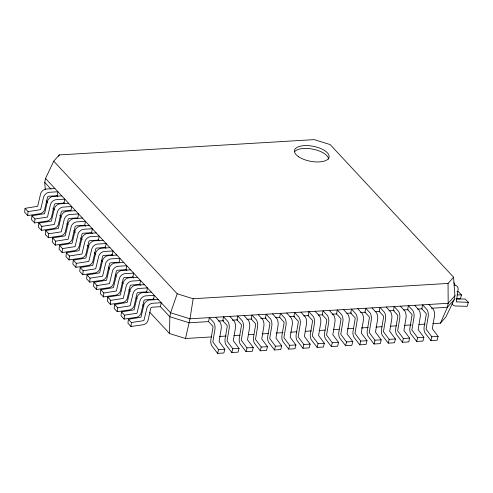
<?xml version="1.0" encoding="UTF-8"?>
<svg xmlns="http://www.w3.org/2000/svg" width="493" height="493" viewBox="0 0 493 493"><rect width="100%" height="100%" fill="white"/><g stroke="black" fill="none" stroke-linecap="round" stroke-linejoin="round"><path stroke-width="0.74" d="M211.608 336.929L185.504 338.494L169.549 333.545L169.814 316.752L170.578 312.778L177.209 293.791L53.749 161.156L59.289 154.919L314.183 139.624L330.137 144.572L453.591 277.208L454.928 295.714L454.164 299.689L445.937 316.956L440.397 323.198L432.718 323.654M25.063 208.336L24.65 212.28L27.682 215.533L40.364 213.666A5.109 3.962 -42.9 0 0 44.623 209.728L47.507 197.218A1.251 0.974 -42.9 0 1 48.634 196.245L57.157 195.715L57.921 191.74L48.887 192.319A5.75 4.462 -42.9 0 0 43.692 196.806L40.605 209.642L28.095 211.596L25.063 208.336L37.671 206.277L40.66 193.552A5.75 4.462 -42.9 0 1 45.855 189.065L54.889 188.486M27.682 215.533L28.095 211.596M31.953 215.737L31.534 219.675L34.565 222.928L47.248 221.061A5.109 3.962 -42.9 0 0 51.506 217.123L54.39 204.613A1.251 0.974 -42.9 0 1 55.518 203.64L64.041 203.116L64.805 199.141L55.771 199.72A5.75 4.462 -42.9 0 0 50.576 204.207L47.488 217.043L34.985 218.991L31.953 215.737L44.555 213.679L47.55 200.953A5.75 4.462 -42.9 0 1 52.745 196.467L61.779 195.887M34.565 222.928L34.985 218.991M38.836 223.132L38.423 227.076L41.455 230.33L54.138 228.462A5.109 3.962 -42.9 0 0 58.396 224.525L61.274 212.015A1.251 0.974 -42.9 0 1 62.408 211.041L70.93 210.517L71.695 206.536L62.66 207.115A5.75 4.462 -42.9 0 0 57.465 211.608L54.378 224.438L41.868 226.392L38.836 223.132L51.445 221.074L54.433 208.348A5.75 4.462 -42.9 0 1 59.628 203.862L68.663 203.282M41.455 230.33L41.868 226.392M45.726 230.533L45.307 234.471L48.339 237.725L61.021 235.857A5.109 3.962 -42.9 0 0 65.279 231.92L68.163 219.416A1.251 0.974 -42.9 0 1 69.291 218.436L77.814 217.912L78.578 213.937L69.544 214.517A5.75 4.462 -42.9 0 0 64.349 219.003L61.261 231.839L48.752 233.787L45.726 230.533L58.328 228.475L61.323 215.749A5.75 4.462 -42.9 0 1 66.512 211.263L75.552 210.684M48.339 237.725L48.752 233.787M52.609 237.928L52.196 241.872L55.222 245.126L67.911 243.259A5.109 3.962 -42.9 0 0 72.169 239.321L75.047 226.811A1.251 0.974 -42.9 0 1 76.181 225.837L84.697 225.313L85.468 221.332L76.433 221.912A5.75 4.462 -42.9 0 0 71.238 226.404L68.151 239.234L55.641 241.188L52.609 237.928L65.218 235.87L68.207 223.144A5.75 4.462 -42.9 0 1 73.402 218.658L82.436 218.079M55.222 245.126L55.641 241.188M59.499 245.329L59.08 249.267L62.112 252.521L74.794 250.654A5.109 3.962 -42.9 0 0 79.053 246.716L81.937 234.212A1.251 0.974 -42.9 0 1 83.064 233.232L91.587 232.708L92.351 228.734L83.317 229.313A5.75 4.462 -42.9 0 0 78.122 233.799L75.035 246.636L62.525 248.583L59.499 245.329L72.101 243.271L75.096 230.545A5.75 4.462 -42.9 0 1 80.285 226.059L89.319 225.48M62.112 252.521L62.525 248.583M66.382 252.724L65.97 256.668L68.995 259.922L81.684 258.055A5.109 3.962 -42.9 0 0 85.942 254.117L88.82 241.607A1.251 0.974 -42.9 0 1 89.954 240.633L98.471 240.109L99.241 236.135L90.201 236.714A5.75 4.462 -42.9 0 0 85.012 241.2L81.918 254.031L69.414 255.984L66.382 252.724L78.991 250.666L81.98 237.94A5.75 4.462 -42.9 0 1 87.175 233.454L96.209 232.875M68.995 259.922L69.414 255.984M73.272 260.125L72.853 264.063L75.885 267.317L88.567 265.45A5.109 3.962 -42.9 0 0 92.826 261.518L95.71 249.008A1.251 0.974 -42.9 0 1 96.838 248.028L105.36 247.504L106.124 243.53L97.09 244.109A5.75 4.462 -42.9 0 0 91.895 248.595L88.808 261.432L76.298 263.379L73.272 260.125L85.874 258.067L88.863 245.341A5.75 4.462 -42.9 0 1 94.058 240.855L103.092 240.276M75.885 267.317L76.298 263.379M80.156 267.52L79.743 271.464L82.769 274.718L95.457 272.851A5.109 3.962 -42.9 0 0 99.709 268.913L102.593 256.403A1.251 0.974 -42.9 0 1 103.727 255.429L112.244 254.906L113.008 250.931L103.974 251.51A5.75 4.462 -42.9 0 0 98.785 255.996L95.691 268.827L83.188 270.78L80.156 267.52L92.764 265.468L95.753 252.736A5.75 4.462 -42.9 0 1 100.948 248.25L109.982 247.671M82.769 274.718L83.188 270.78M87.045 274.921L86.626 278.859L89.658 282.113L102.341 280.252A5.109 3.962 -42.9 0 0 106.599 276.314L109.483 263.804A1.251 0.974 -42.9 0 1 110.611 262.824L119.133 262.301L119.898 258.326L110.863 258.905A5.75 4.462 -42.9 0 0 105.668 263.391L102.581 276.228L90.071 278.175L87.045 274.921L99.648 272.863L102.636 260.138A5.75 4.462 -42.9 0 1 107.831 255.651L116.866 255.072M89.658 282.113L90.071 278.175M93.929 282.323L93.516 286.26L96.542 289.514L109.23 287.647A5.109 3.962 -42.9 0 0 113.482 283.709L116.366 271.199A1.251 0.974 -42.9 0 1 117.494 270.226L126.017 269.702L126.781 265.727L117.747 266.306A5.75 4.462 -42.9 0 0 112.558 270.793L109.464 283.629L96.961 285.576L93.929 282.323L106.531 280.264L109.526 267.533A5.75 4.462 -42.9 0 1 114.721 263.046L123.755 262.467M96.542 289.514L96.961 285.576M100.812 289.718L100.399 293.655L103.431 296.915L116.114 295.048A5.109 3.962 -42.9 0 0 120.372 291.11L123.256 278.6A1.251 0.974 -42.9 0 1 124.384 277.621L132.907 277.097L133.671 273.122L124.637 273.701A5.75 4.462 -42.9 0 0 119.442 278.188L116.354 291.024L103.844 292.971L100.812 289.718L113.421 287.659L116.41 274.934A5.75 4.462 -42.9 0 1 121.605 270.447L130.639 269.868M103.431 296.915L103.844 292.971M107.702 297.119L107.283 301.057L110.315 304.31L122.997 302.443A5.109 3.962 -42.9 0 0 127.256 298.505L130.14 285.995A1.251 0.974 -42.9 0 1 131.267 285.022L139.79 284.498L140.554 280.523L131.52 281.102A5.75 4.462 -42.9 0 0 126.325 285.589L123.238 298.425L110.734 300.373L107.702 297.119L120.304 295.06L123.299 282.335A5.75 4.462 -42.9 0 1 128.488 277.842L137.529 277.263M110.315 304.31L110.734 300.373M114.586 304.514L114.173 308.452L117.205 311.712L129.887 309.844A5.109 3.962 -42.9 0 0 134.145 305.906L137.023 293.397A1.251 0.974 -42.9 0 1 138.157 292.417L146.674 291.893L147.444 287.918L138.41 288.497A5.75 4.462 -42.9 0 0 133.215 292.984L130.127 305.82L117.617 307.768L114.586 304.514L127.194 302.455L130.183 289.73A5.75 4.462 -42.9 0 1 135.378 285.244L144.412 284.664M117.205 311.712L117.617 307.768M121.475 311.915L121.056 315.853L124.088 319.107L136.771 317.239A5.109 3.962 -42.9 0 0 141.029 313.301L143.913 300.792A1.251 0.974 -42.9 0 1 145.041 299.818L153.563 299.294L154.327 295.319L145.293 295.899A5.75 4.462 -42.9 0 0 140.098 300.385L137.011 313.221L124.501 315.169L121.475 311.915L134.078 309.857L137.072 297.131A5.75 4.462 -42.9 0 1 142.261 292.645L151.296 292.059M124.088 319.107L124.501 315.169M128.359 319.31L127.946 323.248L130.972 326.508L143.66 324.64A5.109 3.962 -42.9 0 0 147.918 320.703L150.796 308.193A1.251 0.974 -42.9 0 1 151.93 307.213L160.447 306.689L161.217 302.714L152.183 303.294A5.75 4.462 -42.9 0 0 146.988 307.78L143.894 320.616L131.391 322.564L128.359 319.31L140.967 317.252L143.956 304.526A5.75 4.462 -42.9 0 1 149.151 300.04L158.185 299.461M130.972 326.508L131.391 322.564M453.591 277.208L448.051 283.444L193.164 298.74L189.996 318.798L185.504 338.494M45.294 189.805L44.758 182.404L45.522 178.423L53.749 161.156M217.623 353.376L218.553 349.599L212.834 341.926L215.003 328.874A5.75 2.638 86.6 0 0 213.697 322.373L209.334 317.64L208.564 321.615L212.686 326.058A1.251 0.573 86.6 0 1 212.976 327.475L210.801 340.207A5.109 2.348 86.6 0 0 211.799 345.772L217.623 353.376L223.877 353L224.808 349.223L219.089 341.55L221.258 328.498A5.75 2.638 86.6 0 0 219.952 321.997L215.589 317.264M231.839 352.526L232.77 348.748L227.051 341.076L229.22 328.024A5.75 2.638 86.6 0 0 227.914 321.522L223.551 316.783L222.781 320.758L226.903 325.207A1.251 0.573 86.6 0 1 227.193 326.619L225.018 339.35A5.109 2.348 86.6 0 0 226.016 344.915L231.839 352.526L238.094 352.15L239.025 348.372L233.306 340.7L235.475 327.648A5.75 2.638 86.6 0 0 234.169 321.146L229.806 316.407M246.056 351.669L246.987 347.892L241.268 340.219L243.437 327.167A5.75 2.638 86.6 0 0 242.131 320.666L237.768 315.933L236.997 319.908L241.126 324.351A1.251 0.573 86.6 0 1 241.41 325.768L239.234 338.5A5.109 2.348 86.6 0 0 240.233 344.065L246.056 351.669L252.311 351.299L253.242 347.516L247.523 339.843L249.692 326.797A5.75 2.638 86.6 0 0 248.386 320.29L244.023 315.557M260.273 350.819L261.204 347.041L255.485 339.369L257.654 326.317A5.75 2.638 86.6 0 0 256.348 319.815L251.985 315.076L251.22 319.051L255.343 323.5A1.251 0.573 86.6 0 1 255.627 324.918L253.451 337.643A5.109 2.348 86.6 0 0 254.45 343.214L260.273 350.819L266.534 350.443L267.465 346.665L261.74 338.993L263.915 325.941A5.75 2.638 86.6 0 0 262.603 319.439L258.24 314.7M274.49 349.968L275.421 346.185L269.696 338.445L271.871 325.466A5.75 2.638 86.6 0 0 270.565 318.959L266.202 314.226L265.437 318.201L269.56 322.644A1.251 0.573 86.6 0 1 269.844 324.061L267.674 336.793A5.109 2.348 86.6 0 0 268.667 342.358L274.49 349.968L280.751 349.592L281.682 345.809L275.957 338.143L278.132 325.09A5.75 2.638 86.6 0 0 276.82 318.583L272.456 313.85M288.713 349.112L289.644 345.334L283.919 337.662L286.094 324.61A5.75 2.638 86.6 0 0 284.781 318.108L280.418 313.375L279.654 317.35L283.777 321.793A1.251 0.573 86.6 0 1 284.06 323.211L281.891 335.936A5.109 2.348 86.6 0 0 282.883 341.507L288.713 349.112L294.968 348.736L295.899 344.958L290.167 337.212L292.349 324.234A5.75 2.638 86.6 0 0 291.036 317.732L286.673 313M302.93 348.261L303.861 344.478L298.136 336.811L300.311 323.759A5.75 2.638 86.6 0 0 298.998 317.252L294.635 312.519L293.871 316.494L297.994 320.943A1.251 0.573 86.6 0 1 298.277 322.354L296.108 335.086A5.109 2.348 86.6 0 0 297.106 340.651L302.93 348.261L309.185 347.885L310.115 344.102L304.391 336.436L306.566 323.383A5.75 2.638 86.6 0 0 305.253 316.882L300.89 312.143M317.147 347.405L318.077 343.627L312.352 335.955L314.528 322.903A5.75 2.638 86.6 0 0 313.215 316.401L308.852 311.668L308.088 315.643L312.211 320.086A1.251 0.573 86.6 0 1 312.494 321.504L310.325 334.229A5.109 2.348 86.6 0 0 311.323 339.8L317.147 347.405L323.402 347.029L324.332 343.251L318.607 335.579L320.783 322.527A5.75 2.638 86.6 0 0 319.476 316.025L315.107 311.293M331.364 346.554L332.294 342.771L326.569 335.104L328.745 322.052A5.75 2.638 86.6 0 0 327.438 315.551L323.069 310.812L322.305 314.787L326.428 319.236A1.251 0.573 86.6 0 1 326.711 320.647L324.542 333.379A5.109 2.348 86.6 0 0 325.54 338.944L331.364 346.554L337.619 346.178L338.549 342.395L332.824 334.729L335 321.676A5.75 2.638 86.6 0 0 333.693 315.175L329.324 310.436M345.581 345.698L346.511 341.92L340.786 334.248L342.962 321.196A5.75 2.638 86.6 0 0 341.655 314.694L337.286 309.961L336.522 313.936L340.645 318.379A1.251 0.573 86.6 0 1 340.928 319.797L338.759 332.522A5.109 2.348 86.6 0 0 339.757 338.093L345.581 345.698L351.836 345.322L352.766 341.544L347.041 333.872L349.217 320.82A5.75 2.638 86.6 0 0 347.91 314.318L343.541 309.586M359.798 344.847L360.728 341.07L355.003 333.397L357.178 320.345A5.75 2.638 86.6 0 0 355.872 313.844L351.503 309.105L350.739 313.08L354.861 317.529A1.251 0.573 86.6 0 1 355.145 318.94L352.976 331.672A5.109 2.348 86.6 0 0 353.974 337.237L359.798 344.847L366.052 344.471L366.983 340.694L361.264 333.021L363.433 319.969A5.75 2.638 86.6 0 0 362.127 313.468L357.758 308.729M374.014 343.991L374.945 340.213L369.226 332.541L371.395 319.489A5.75 2.638 86.6 0 0 370.089 312.987L365.72 308.254L364.956 312.229L369.078 316.672A1.251 0.573 86.6 0 1 369.362 318.09L367.193 330.821A5.109 2.348 86.6 0 0 368.191 336.386L374.014 343.991L380.269 343.615L381.2 339.837L375.481 332.165L377.65 319.119A5.75 2.638 86.6 0 0 376.344 312.611L371.981 307.878M388.231 343.14L389.162 339.363L383.443 331.69L385.612 318.638A5.75 2.638 86.6 0 0 384.306 312.137L379.943 307.398L379.172 311.373L383.295 315.822A1.251 0.573 86.6 0 1 383.585 317.233L381.409 329.965A5.109 2.348 86.6 0 0 382.408 335.53L388.231 343.14L394.486 342.764L395.417 338.987L389.698 331.314L391.867 318.262A5.75 2.638 86.6 0 0 390.561 311.761L386.198 307.022M402.448 342.284L403.379 338.506L397.66 330.834L399.829 317.788A5.75 2.638 86.6 0 0 398.523 311.28L394.16 306.547L393.389 310.522L397.512 314.965A1.251 0.573 86.6 0 1 397.802 316.383L395.626 329.114A5.109 2.348 86.6 0 0 396.625 334.679L402.448 342.284L408.703 341.914L409.634 338.13L403.915 330.458L406.084 317.412A5.75 2.638 86.6 0 0 404.778 310.904L400.415 306.171M416.665 341.433L417.596 337.656L411.877 329.983L414.046 316.931A5.75 2.638 86.6 0 0 412.74 310.43L408.377 305.691L407.606 309.672L411.735 314.115A1.251 0.573 86.6 0 1 412.019 315.532L409.843 328.258A5.109 2.348 86.6 0 0 410.842 333.829L416.665 341.433L422.92 341.057L423.851 337.28L418.132 329.607L420.301 316.555A5.75 2.638 86.6 0 0 418.995 310.054L414.631 305.321M430.882 340.583L431.813 336.799L426.094 329.127L428.263 316.081A5.75 2.638 86.6 0 0 426.956 309.573L422.593 304.84L421.829 308.815L425.952 313.258A1.251 0.573 86.6 0 1 426.235 314.676L424.06 327.407A5.109 2.348 86.6 0 0 425.058 332.972L430.882 340.583L437.137 340.207L438.074 336.423L432.349 328.757L434.518 315.705A5.75 2.638 86.6 0 0 433.211 309.197L428.848 304.464M456.974 291.653L458.435 291.69L461.466 294.943L460.351 298.924L455.933 298.807M456.567 298.844L465.318 299.091L468.35 302.345L467.241 306.326L454.99 305.956A5.109 3.962 -42.9 0 1 452.26 303.472M58.679 156.299L59.289 154.919M440.397 323.198L447.416 307.281L448.18 303.306L448.051 283.444M454.928 295.714L448.18 303.306L189.996 318.798L170.578 312.778L45.522 178.423M454.164 299.689L447.416 307.281L431.283 308.248M208.44 321.621L189.232 322.773L169.814 316.752L160.398 306.634M218.43 321.023L223.81 320.696M232.258 320.191L237.638 319.871M246.864 319.316L251.473 319.039M260.692 318.484L266.072 318.164M275.291 317.609L279.901 317.332M289.89 316.734L294.506 316.457M303.725 315.902L308.335 315.625M318.324 315.027L322.933 314.75M332.153 314.195L336.768 313.918M346.758 313.32L351.367 313.043M360.586 312.488L365.196 312.217M375.185 311.613L379.795 311.336M389.02 310.787L394.4 310.461M403.619 309.906L408.229 309.629M417.448 309.08L422.057 308.803M219.286 336.466L226.195 336.053M233.873 335.591L240.017 335.222M248.46 334.716L253.833 334.39M262.282 333.884L268.42 333.514M276.098 333.058L283.007 332.639M290.685 332.183L296.829 331.814M305.272 331.302L311.416 330.939M319.094 330.476L325.232 330.107M333.681 329.601L339.055 329.281M347.497 328.769L353.641 328.4M361.32 327.944L368.228 327.525M375.906 327.069L382.05 326.699M390.493 326.193L396.637 325.824M404.309 325.362L411.224 324.949M418.902 324.486L425.04 324.117M218.553 349.599L224.808 349.223M232.77 348.748L239.025 348.372M246.987 347.892L253.242 347.516M261.204 347.041L267.465 346.665M275.421 346.185L281.682 345.809M289.644 345.334L295.899 344.958M303.861 344.478L310.115 344.102M318.077 343.627L324.332 343.251M332.294 342.771L338.549 342.395M346.511 341.92L352.766 341.544M360.728 341.07L366.983 340.694M374.945 340.213L381.2 339.837M389.162 339.363L395.417 338.987M403.379 338.506L409.634 338.13M417.596 337.656L423.851 337.28M431.813 336.799L438.074 336.423M454.004 285.145L454.583 285.145A5.75 4.462 -42.9 0 1 458.151 289.108L456.308 301.87L468.35 302.345M457.085 294.826L461.466 294.943M177.209 293.791L193.164 298.74M44.758 182.404L51.038 189.146M56.794 195.333L57.841 196.454M63.597 202.635L64.645 203.763M84.525 225.122L85.572 226.25M91.328 232.431L92.376 233.559M98.132 239.74L99.179 240.861M104.935 247.048L105.977 248.17M111.732 254.357L112.78 255.479M125.863 269.535L126.911 270.657M132.666 276.838L133.708 277.966M139.464 284.147L140.511 285.274M146.267 291.455L147.315 292.583M153.07 298.764L154.118 299.886M46.095 200.91L47.661 202.592M52.893 208.212L54.464 209.901M59.696 215.521L61.268 217.21M67.017 223.391L68.065 224.512M73.821 230.693L75.392 232.382M80.618 238.002L82.189 239.69M87.421 245.311L88.993 246.993M94.225 252.613L95.79 254.302M101.546 260.483L102.593 261.604M108.349 267.791L109.391 268.913M115.146 275.094L116.194 276.222M121.95 282.403L122.991 283.524M128.747 289.705L130.318 291.394M136.074 297.575L137.116 298.703M142.871 304.884L143.919 306.005M149.675 312.186L169.549 333.545M453.763 282.717A5.75 4.462 -42.9 0 1 454.984 284.627M294.826 151.511A17.637 7.623 10.9 0 1 314.01 149.397A17.637 7.623 10.9 0 1 328.621 159.196M298.647 156.78A17.637 7.623 10.9 0 0 328.202 158.857A17.637 7.623 10.9 0 0 308.519 145.663A17.637 7.623 10.9 0 0 298.647 156.78"/></g></svg>
